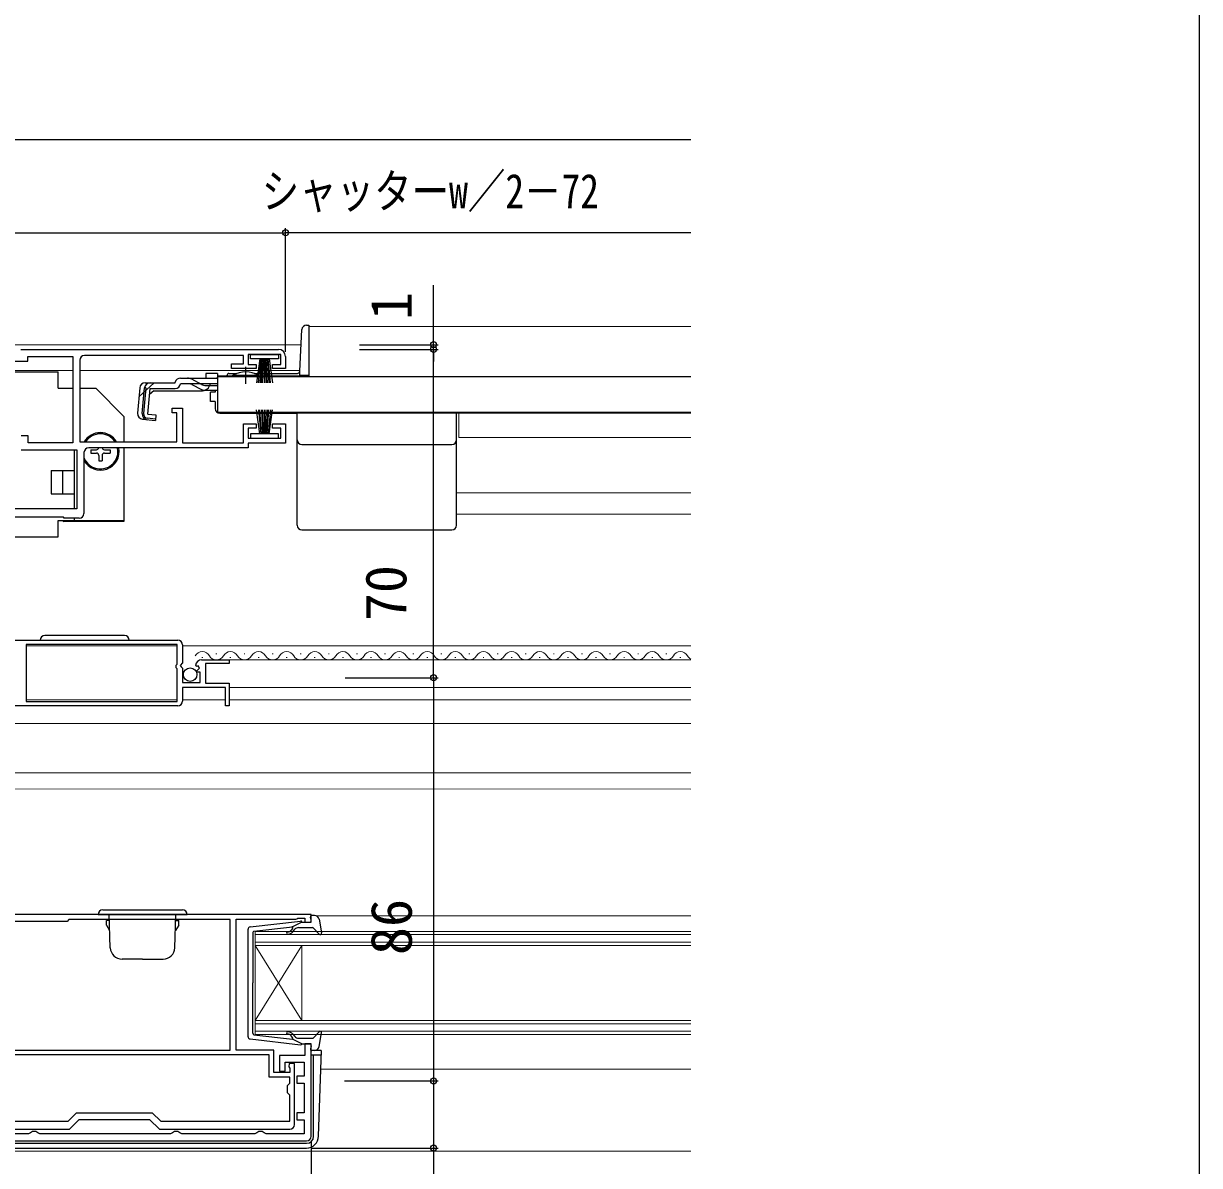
# Model space of a CAD drawing. Units: millimetres, scale not verified. Extents: x -525 to 525, y -783 to 778.
# Drawn here: x 274.1 to 525, y -231.7 to 11.8 of the extents above; entities that cross this region are included whole.
import ezdxf
from ezdxf.enums import TextEntityAlignment as Align

# ---------------------------------------------------------------- set-up
doc = ezdxf.new("R2010")
doc.units = ezdxf.units.MM
doc.header["$LTSCALE"] = 4
for name, color, linetype in [('0-2_YKK_11', 7, 'Continuous'), ('0-5_YKK_13', 4, 'Continuous'), ('0-7_YKK_D', 6, 'Continuous'), ('0-8_YKK_ZWAK', 7, 'Continuous')]:
    doc.layers.add(name, color=color, linetype=linetype)
doc.layers.add('0-4_YKK_12', color=2, linetype='Continuous', lineweight=18)
doc.styles.add('ＭＳ ゴシック', font='')
doc.styles.get('ＭＳ ゴシック').set_extended_font_data('MS Gothic')

msp = doc.modelspace()

# ---------------------------------------------------------------- linework, layer by layer
at = {"layer": '0-2_YKK_11'}
for p, q in [((273.5, -57.7), (328.5, -57.7)), ((287, -79.7), (287, -92.7)), ((257.998, -119.7), (306.998, -119.7)), ((266.501, -226.505), (334.501, -226.505))]:
    msp.add_line(p, q, dxfattribs=at)
for points in [[(267.5, -60.2), (275, -60.2), (275, -59.2), (284.6, -59.2), (284.6, -77.6), (275.1, -77.6), (275.1, -76.1), (273.6, -76.1)], [(286.1, -60), (286.1, -77.4), (306.8, -77.4), (306.8, -71.2), (305.8, -71.2), (305.8, -70.2), (308, -70.2), (308, -77.6), (321, -77.6), (321, -73.6), (323.75, -73.6), (323.75, -74.5), (322, -74.5), (322, -76.6), (329, -76.6), (329, -74.5), (327.25, -74.5), (327.25, -73.6), (330, -73.6), (330, -77.7), (322, -77.7), (322, -78.7), (288, -78.7)], [(330, -59.2), (330, -61.8), (327.25, -61.8), (327.25, -60.9), (329, -60.9), (329, -58.8), (322, -58.8), (322, -60.9), (323.75, -60.9), (323.75, -61.8), (318.5, -61.8), (318.5, -60.8), (321, -60.8), (321, -59), (287.1, -59)], [(273.6, -79.1), (285.5, -79.1), (285.5, -91.7), (230.5, -91.7)], [(286, -93.7), (282.8, -93.7), (282.6, -93.5), (233.288, -93.5), (233.288, -93.7), (230, -93.7)], [(307.998, -120.7), (307.998, -124.531), (307.545, -125.072), (307.698, -125.4), (307.998, -125.7), (307.998, -128.7), (311.798, -128.7), (311.798, -126.5), (311.181, -126.5), (311.074, -126.242), (311.64, -125.676), (311.369, -125.208), (311.05, -125.293), (310.799, -125.082)], [(312.094, -123.9), (317.998, -123.9), (317.998, -124.7), (312.898, -124.7), (312.898, -128.9), (317.998, -128.9), (317.998, -133.7), (317.198, -133.7), (317.198, -129.8), (307.998, -129.8), (307.998, -132.7)], [(306.998, -133.7), (267.298, -133.7), (267.298, -132.9), (268.198, -132.9), (268.198, -131.6), (263.998, -131.6), (263.998, -132.9), (264.898, -132.9), (264.898, -133.7), (258.003, -133.7), (258.003, -131.8), (252.992, -131.583), (253.009, -130.8), (257.803, -130.8)], [(335.501, -178.205), (265.501, -178.205), (265.501, -182.405), (256.101, -182.405), (252.871, -183.27), (253.13, -184.236), (256.233, -183.405), (265.901, -183.405), (265.901, -197.505), (270.201, -197.505), (270.201, -202.805), (268.001, -202.805), (268.001, -200.305), (267.001, -200.305), (267.001, -203.805), (269.101, -203.805), (269.101, -223.005)], [(331.901, -223.005), (331.901, -210.005), (330.751, -210.005), (330.67, -210.695), (330.901, -210.987), (330.901, -211.905), (327.501, -211.905), (327.501, -207.105), (319.501, -207.105), (319.501, -179.205), (332.201, -179.205), (332.425, -179.105), (332.648, -179.005), (334.101, -179.005), (334.101, -179.805), (335.501, -179.805), (335.501, -178.205)], [(335.501, -225.505), (335.501, -205.805), (334.101, -205.805), (334.101, -208.305), (328.701, -208.305), (328.701, -211.605), (329.901, -211.605), (329.901, -209.705), (334.001, -209.705), (334.001, -212.705), (332.401, -212.705), (332.401, -214.205), (334.001, -214.205), (334.001, -220.505), (332.401, -220.505), (332.401, -222.005), (334.001, -222.005), (334.001, -225.005), (325.867, -225.005), (325.434, -224.755), (325.001, -224.505), (324.301, -224.505), (323.868, -224.755), (323.435, -225.005), (307.867, -225.005), (307.434, -224.755), (307.001, -224.505), (306.301, -224.505), (305.868, -224.755), (305.435, -225.005), (277.567, -225.005), (277.134, -224.755), (276.701, -224.505), (276.001, -224.505), (275.568, -224.755), (275.135, -225.005), (267.001, -225.005)], [(270.101, -224.005), (283.901, -224.005), (286.001, -221.905), (301.001, -221.905), (303.101, -224.005), (330.901, -224.005)]]:
    msp.add_lwpolyline(points, dxfattribs=at)
for points in [[(274.695, -132.8), (306.898, -132.8), (306.898, -125.8), (306.698, -125.6), (306.698, -125), (306.898, -124.8), (306.898, -120.6), (274.695, -120.6)], [(270.101, -207.105), (318.201, -207.105), (318.201, -179.305), (283.801, -179.305), (283.401, -179.705), (267.101, -179.705), (267.101, -196.105), (271.201, -196.105), (271.201, -203.805), (270.101, -203.805)], [(326.501, -208.105), (270.101, -208.105), (270.101, -214.205), (270.601, -214.705), (270.601, -216.205), (270.101, -216.705), (270.101, -222.305), (283.621, -222.305), (285.421, -220.505), (301.581, -220.505), (303.381, -222.305), (330.901, -222.305), (330.901, -216.705), (330.401, -216.205), (330.401, -214.705), (330.901, -214.205), (330.901, -212.905), (326.501, -212.905)]]:
    msp.add_lwpolyline(points, close=True, dxfattribs=at)
for centre, radius, start, end in [((328.5, -59.2), 1.5, 0.00001, 89.99999), ((287.1, -60), 1, 90.00001, 179.99999), ((288, -79.7), 1, 90.00001, 179.99999), ((286, -92.7), 1, 270.00001, 359.99999), ((306.998, -120.7), 1, 0.00001, 89.99999), ((312.094, -125.2), 1.3, 89.99998, 174.7841), ((306.998, -132.7), 1, 270.00001, 359.99999), ((330.901, -223.005), 1, 270.00001, 359.99999), ((334.501, -225.505), 1, 270.00001, 359.99999)]:
    msp.add_arc(centre, radius, start, end, dxfattribs=at)
at = {"layer": '0-4_YKK_12'}
for p, q in [((335, -52.803), (416.5, -52.803)), ((335, -52.803), (335, -63.303)), ((333.32, -56.699), (182.68, -56.699)), ((332.499, -56.703), (183.501, -56.703)), ((284.6, -62.199), (231.4, -62.199)), ((333.032, -62.199), (286.1, -62.199)), ((316, -62.203), (297.1, -62.203)), ((321, -62.203), (318.5, -62.203)), ((332.5, -62.203), (322, -62.203)), ((315.5, -63.303), (318.75, -63.303)), ((324.25, -63.303), (335, -63.303)), ((317, -71.103), (317, -71.303)), ((317, -71.303), (416.5, -71.303)), ((416.5, -71.303), (317, -71.303)), ((367, -76.503), (367, -71.303)), ((367, -76.503), (416.5, -76.503)), ((366.5, -88.303), (416.5, -88.303)), ((366.5, -92.803), (416.5, -92.803)), ((274.695, -120.9), (306.898, -120.9)), ((307.998, -120.9), (416.5, -120.9)), ((315.145, -122.64), (315.345, -122.64)), ((321.145, -122.64), (321.345, -122.64)), ((327.145, -122.64), (327.345, -122.64)), ((333.145, -122.639), (333.345, -122.639)), ((339.145, -122.639), (339.345, -122.639)), ((345.145, -122.639), (345.345, -122.639)), ((351.145, -122.639), (351.345, -122.639)), ((357.145, -122.639), (357.345, -122.639)), ((363.145, -122.639), (363.345, -122.639)), ((369.145, -122.639), (369.345, -122.639)), ((375.145, -122.639), (375.345, -122.639)), ((381.145, -122.639), (381.345, -122.639)), ((387.145, -122.638), (387.345, -122.638)), ((393.145, -122.638), (393.345, -122.638)), ((399.145, -122.638), (399.345, -122.638)), ((405.144, -122.638), (405.344, -122.638)), ((411.144, -122.638), (411.344, -122.638)), ((312.093, -123.9), (416.5, -123.9)), ((312.145, -123.4), (312.345, -123.4)), ((318.145, -123.4), (318.345, -123.4)), ((324.145, -123.4), (324.345, -123.4)), ((330.145, -123.4), (330.345, -123.4)), ((336.145, -123.399), (336.345, -123.399)), ((342.145, -123.399), (342.345, -123.399)), ((348.145, -123.399), (348.345, -123.399)), ((354.145, -123.399), (354.345, -123.399)), ((360.145, -123.399), (360.345, -123.399)), ((366.145, -123.399), (366.345, -123.399)), ((372.145, -123.399), (372.345, -123.399)), ((378.145, -123.399), (378.345, -123.399)), ((384.145, -123.399), (384.345, -123.399)), ((390.145, -123.398), (390.345, -123.398)), ((396.145, -123.398), (396.345, -123.398)), ((402.145, -123.398), (402.345, -123.398)), ((408.144, -123.398), (408.344, -123.398)), ((414.144, -123.398), (414.344, -123.398)), ((317.998, -129.8), (416.5, -129.8)), ((274.695, -132.4), (306.898, -132.4)), ((307.998, -132.4), (317.198, -132.4)), ((317.998, -132.4), (416.5, -132.4)), ((416.5, -137.502), (99.5, -137.502)), ((416.5, -148.001), (99.5, -148.001)), ((416.5, -151.449), (99.5, -151.392)), ((336.589, -178.502), (416.5, -178.502)), ((416.5, -182.502), (323.495, -182.505)), ((416.5, -181.802), (323.501, -181.805)), ((323.501, -181.805), (323.501, -203.805)), ((416.5, -184.101), (323.501, -184.104)), ((416.5, -184.801), (323.501, -184.804)), ((323.501, -184.804), (333.496, -200.805)), ((323.501, -200.804), (333.496, -184.805)), ((333.496, -184.805), (333.496, -200.805)), ((416.5, -200.801), (323.501, -200.804)), ((416.5, -201.501), (323.501, -201.504)), ((416.5, -203.102), (323.501, -203.105)), ((416.5, -203.802), (323.501, -203.805)), ((307.528, -208.102), (321.528, -208.102)), ((416.5, -211.201), (337.501, -211.201)), ((416.5, -228.701), (99.5, -228.701))]:
    msp.add_line(p, q, dxfattribs=at)
for centre, start, end in [((312.245, -123.858), 29.19937, 150.80063), ((318.245, -123.858), 29.19937, 150.80063), ((324.245, -123.858), 29.19937, 150.80063), ((330.245, -123.858), 29.19937, 150.80063), ((336.245, -123.858), 29.19937, 150.80063), ((342.245, -123.858), 29.19937, 150.80063), ((348.245, -123.858), 29.20207, 150.80063), ((354.245, -123.857), 29.19937, 150.80063), ((360.245, -123.857), 29.19937, 150.80063), ((366.245, -123.857), 29.19937, 150.80063), ((372.245, -123.857), 29.19937, 150.80063), ((378.245, -123.857), 29.1923, 150.80063), ((384.245, -123.857), 29.19937, 150.80063), ((390.245, -123.857), 29.19937, 150.80063), ((396.245, -123.857), 29.19937, 150.80063), ((402.245, -123.857), 29.19937, 150.80063), ((408.244, -123.856), 29.20207, 150.80063), ((414.244, -123.856), 29.19937, 150.80063), ((315.245, -122.182), 209.19064, 330.80936), ((321.245, -122.182), 209.19064, 330.80936), ((327.245, -122.182), 209.19064, 330.80936), ((333.245, -122.181), 209.19064, 330.80936), ((339.245, -122.181), 209.19064, 330.80936), ((345.245, -122.181), 209.19064, 330.80936), ((351.245, -122.181), 209.1923, 330.80936), ((357.245, -122.181), 209.19064, 330.80936), ((363.245, -122.181), 209.19064, 330.80936), ((369.245, -122.181), 209.19064, 330.80936), ((375.245, -122.181), 209.19064, 330.80936), ((381.245, -122.181), 209.20207, 330.80936), ((387.245, -122.18), 209.19064, 330.80936), ((393.245, -122.18), 209.19064, 330.80936), ((399.245, -122.18), 209.19064, 330.80936), ((405.244, -122.18), 209.19064, 330.80936), ((411.244, -122.18), 209.1923, 330.80936), ((417.244, -122.18), 209.19064, 244.32941)]:
    msp.add_arc(centre, 1.718, start, end, dxfattribs=at)
at = {"layer": '0-5_YKK_13'}
for p, q in [((416.5, -12.999), (99.5, -12.999)), ((334.489, -52.503), (335, -52.503)), ((335, -52.503), (335, -63.303)), ((333.025, -62.329), (333.49, -53.451)), ((324.5, -59.7), (323.8, -64.8)), ((324.2, -64.8), (324.7, -59.7)), ((324.9, -59.7), (324.55, -64.8)), ((324.85, -64.8), (325.1, -59.7)), ((325.3, -59.7), (325.1, -64.8)), ((325.5, -59.7), (325.5, -64.8)), ((325.7, -59.7), (325.9, -64.8)), ((326.15, -64.8), (325.9, -59.7)), ((326.1, -59.7), (326.45, -64.8)), ((326.8, -64.8), (326.3, -59.7)), ((326.5, -59.7), (327.2, -64.8)), ((234.501, -62.489), (281.501, -62.489)), ((281.501, -65.989), (281.501, -62.489)), ((321.5, -65.02), (321.5, -61.397)), ((333, -62.474), (333, -63.228)), ((301.975, -64.82), (298.714, -67.809)), ((300.075, -64.82), (306.432, -64.82)), ((306.432, -64.82), (306.462, -64.709)), ((309.13, -65.02), (307.615, -65.02)), ((307.621, -63.82), (309.067, -63.82)), ((309.067, -63.82), (315.5, -63.82)), ((315.5, -65.02), (309.13, -65.02)), ((309.984, -65.211), (312.095, -66.208)), ((312.052, -65.172), (310.026, -64.065)), ((315.5, -62.82), (315.5, -63.82)), ((315.5, -63.503), (416.5, -63.503)), ((315.5, -63.82), (315.5, -63.59)), ((317.492, -63.303), (318.75, -63.303)), ((317.935, -62.803), (319.616, -62.803)), ((318.75, -63.5), (318.75, -63.167)), ((318.75, -63.167), (324.25, -63.167)), ((318.75, -63.5), (324.25, -63.5)), ((323.384, -62.803), (332.526, -62.803)), ((324.25, -63.5), (324.25, -63.167)), ((324.25, -63.303), (333, -63.303)), ((335, -63.228), (333, -63.228)), ((335, -63.303), (333, -63.303)), ((281.501, -65.989), (284.6, -65.989)), ((286.1, -65.989), (289.501, -65.989)), ((298.879, -65.915), (298.409, -71.288)), ((299.445, -71.378), (299.923, -65.915)), ((300.201, -65.905), (299.722, -71.38)), ((300.201, -65.905), (299.912, -65.876)), ((300.641, -71.483), (301.118, -66.02)), ((301.896, -66.52), (301.003, -67.338)), ((301.118, -66.02), (306.432, -66.02)), ((301.896, -66.52), (312.1, -66.52)), ((312.948, -66.399), (315.5, -66.399)), ((313.011, -65.416), (315.5, -65.416)), ((315, -66.803), (314, -66.803)), ((314, -68.803), (314, -66.803)), ((315, -66.399), (315, -66.803)), ((315, -68.803), (314, -68.803)), ((315, -68.803), (315, -70.303)), ((299.5, -72.588), (302.23, -72.826)), ((302.255, -72.538), (300.537, -72.364)), ((300.641, -71.483), (302.334, -71.631)), ((302.334, -71.631), (302.23, -72.826)), ((316, -71.303), (332.5, -71.303)), ((317, -71.103), (317, -71.303)), ((324.5, -75.7), (323.8, -70.6)), ((324.2, -70.6), (324.7, -75.7)), ((324.9, -75.7), (324.55, -70.6)), ((324.85, -70.6), (325.1, -75.7)), ((325.3, -75.7), (325.1, -70.6)), ((325.5, -75.7), (325.5, -70.6)), ((325.7, -75.7), (325.9, -70.6)), ((326.15, -70.6), (325.9, -75.7)), ((326.1, -75.7), (326.45, -70.6)), ((326.8, -70.6), (326.3, -75.7)), ((326.5, -75.7), (327.2, -70.6)), ((332.5, -95.203), (332.5, -71.303)), ((366.5, -95.203), (366.5, -71.303)), ((290.151, -77.387), (290.851, -77.387)), ((290.151, -77.387), (290.151, -77.4)), ((290.851, -77.387), (290.851, -77.4)), ((285.001, -91.7), (285.001, -79.1)), ((288.451, -79.087), (288.451, -79.787)), ((288.451, -79.087), (289.651, -79.087)), ((288.451, -79.787), (289.651, -79.787)), ((290.151, -80.287), (290.151, -81.487)), ((290.851, -80.287), (290.851, -81.487)), ((291.351, -79.087), (292.551, -79.087)), ((291.351, -79.787), (292.551, -79.787)), ((292.551, -79.087), (292.551, -79.787)), ((295.501, -78.7), (295.501, -94.406)), ((333.5, -77.96), (365.5, -77.96)), ((290.151, -81.487), (290.851, -81.487)), ((280.001, -83.488), (285.001, -83.488)), ((282.501, -88.488), (282.501, -83.488)), ((281.501, -94.188), (295.501, -94.188)), ((281.501, -97.688), (281.501, -94.188)), ((282.501, -94.206), (282.501, -94.188)), ((295.501, -94.406), (282.701, -94.406)), ((285.001, -94.188), (285.001, -93.7)), ((264.541, -97.688), (281.501, -97.688)), ((333.5, -96.203), (365.5, -96.203)), ((295.648, -118.7), (278.648, -118.7)), ((291.001, -177.205), (308.001, -177.205)), ((290.001, -178.205), (309.001, -178.205)), ((292.383, -179.505), (291.801, -179.505)), ((291.801, -180.503), (291.801, -179.505)), ((291.801, -180.503), (292.451, -181.629)), ((292.62, -185.292), (292.372, -178.205)), ((306.382, -185.292), (306.629, -178.205)), ((307.201, -180.503), (306.551, -181.629)), ((306.619, -179.505), (307.201, -179.505)), ((307.201, -180.503), (307.201, -179.505)), ((322.44, -180.853), (333.181, -179.607)), ((333.498, -179.805), (331.498, -180.818)), ((333.498, -179.805), (335.198, -179.805)), ((335.487, -179.424), (335.309, -178.785)), ((336.166, -178.405), (335.598, -178.405)), ((337.15, -179.222), (337.693, -182.15)), ((321.998, -204.259), (321.998, -181.35)), ((322.998, -182.072), (322.998, -192.805)), ((323.263, -181.774), (331.498, -180.818)), ((331.511, -181.164), (331.19, -181.548)), ((331.573, -181.869), (331.998, -181.362)), ((332.764, -181.005), (335.765, -181.005)), ((335.987, -181.103), (337.176, -182.407)), ((299.501, -187.705), (295.118, -187.705)), ((299.501, -187.705), (303.883, -187.705)), ((322.998, -203.538), (322.998, -192.805)), ((335.987, -204.507), (337.176, -203.203)), ((322.44, -204.756), (333.181, -206.003)), ((323.263, -203.836), (331.498, -204.791)), ((331.511, -204.445), (331.19, -204.062)), ((333.498, -205.805), (331.498, -204.791)), ((331.573, -203.741), (331.998, -204.248)), ((332.764, -204.605), (335.765, -204.605)), ((337.15, -206.387), (337.693, -203.46)), ((333.498, -205.805), (335.198, -205.805)), ((335.487, -206.185), (335.309, -206.824)), ((337.629, -207.211), (335.5, -207.211)), ((335.5, -208.109), (337.609, -208.109)), ((336.166, -207.205), (335.598, -207.205)), ((336.002, -225.505), (336.002, -208.109)), ((337.002, -225.502), (337.641, -207.211)), ((266.502, -227.005), (334.502, -227.005)), ((266.502, -228.005), (334.5, -228.005))]:
    msp.add_line(p, q, dxfattribs=at)
for points in [[(328.5, -58.8), (328.5, -59.7), (322.5, -59.7), (322.5, -58.8)], [(328.5, -76.6), (328.5, -75.7), (322.5, -75.7), (322.5, -76.6)]]:
    msp.add_lwpolyline(points, close=True, dxfattribs=at)
for points in [[(315.5, -62.82), (313, -62.82), (313, -63.82)], [(315.5, -63.503), (315.5, -71.103), (416.5, -71.103)], [(289.501, -65.989), (295.501, -71.989), (295.501, -77.4)], [(280.001, -83.488), (280.001, -88.488), (285.001, -88.488)]]:
    msp.add_lwpolyline(points, dxfattribs=at)
msp.add_circle((309.648, -127.05), 1.45, dxfattribs=at)
for centre, radius, start, end in [((334.489, -53.503), 1, 90, 177), ((321.5, -68.5), 6, 62.72039, 117.27961), ((332.526, -62.303), 0.5, 270, 357), ((300.075, -66.02), 1.2, 90, 175), ((301.118, -66.02), 1.2, 90, 175), ((306.432, -64.82), 1.2, 270, 350.40593), ((307.621, -65.02), 1.2, 90, 165), ((309.067, -65.82), 2, 61.34821, 90), ((309.13, -67.02), 2, 64.72727, 90), ((313.011, -63.416), 2, 241.34821, 270), ((312.1, -64.62), 1.9, 291.09634, 347.8468), ((317.992, -63.3), 0.5, 96.63395, 180.38363), ((312.948, -64.399), 2, 244.72727, 270), ((312.1, -64.62), 1.9, 270, 291.09634), ((299.605, -71.392), 1.2, 175, 265), ((300.641, -71.483), 1.2, 175, 265), ((300.629, -71.459), 0.91, 175, 264.23615), ((316, -70.303), 1, 180, 270), ((290.501, -79.437), 4, 30.62002, 149.37998), ((290.501, -79.437), 3.75, 32.90846, 147.09154), ((333.5, -76.96), 1, 180, 270), ((365.5, -76.96), 1, 270, 0), ((290.501, -79.437), 3.75, 201.00876, 11.34006), ((290.501, -79.437), 4, 208.93368, 10.62278), ((289.651, -78.587), 0.5, 270, 346.9817), ((289.651, -80.287), 0.5, 0, 90), ((291.351, -80.287), 0.5, 90, 180), ((291.351, -78.587), 0.5, 193.0183, 270), ((282.701, -94.206), 0.2, 180, 270), ((333.5, -95.203), 1, 180, 270), ((365.5, -95.203), 1, 270, 0), ((278.648, -119.7), 1, 90, 180), ((295.648, -119.7), 1, 0, 90), ((291.001, -178.205), 1, 90, 180), ((308.001, -178.205), 1, 0, 90), ((333.215, -179.905), 0.3, 19.47122, 96.62089), ((335.198, -179.505), 0.3, 270, 15.56536), ((335.598, -178.705), 0.3, 90, 195.56536), ((336.166, -179.405), 1, 10.51214, 90), ((322.498, -181.35), 0.5, 96.62089, 180), ((323.298, -182.072), 0.3, 96.62089, 180), ((330.424, -182.155), 0.25, 90, 270), ((330.424, -180.905), 1, 270, 319.99999), ((330.424, -180.905), 1.5, 270, 319.99999), ((331.358, -181.036), 0.2, 319.99999, 96.62089), ((332.764, -182.005), 1, 90, 139.99999), ((335.765, -181.305), 0.3, 42.35531, 90), ((337.398, -182.205), 0.3, 222.35531, 10.51214), ((295.118, -185.205), 2.5, 182, 270), ((303.883, -185.205), 2.5, 270, 358), ((330.424, -203.455), 0.25, 90, 270), ((330.424, -204.705), 1.5, 40.00001, 90), ((337.398, -203.405), 0.3, 349.48786, 137.64469), ((322.498, -204.259), 0.5, 180, 263.37911), ((323.298, -203.538), 0.3, 180, 263.37911), ((330.424, -204.705), 1, 40.00001, 90), ((331.358, -204.574), 0.2, 263.37911, 40.00001), ((332.764, -203.605), 1, 220.00001, 270), ((335.765, -204.305), 0.3, 270, 317.64469), ((333.215, -205.705), 0.3, 263.37911, 340.52878), ((335.198, -206.105), 0.3, 344.43464, 90), ((335.598, -206.905), 0.3, 164.43464, 270), ((336.166, -206.205), 1, 270, 349.48786), ((334.502, -225.505), 1.5, 270, 0), ((334.502, -225.505), 2.5, 270, 0)]:
    msp.add_arc(centre, radius, start, end, dxfattribs=at)
at = {"layer": '0-7_YKK_D'}
for p, q in [((330, -58.2), (330, -31.803)), ((330, -58.2), (330, -31.803)), ((186, -32.803), (330, -32.803)), ((416.5, -32.803), (330, -32.803)), ((361.579, -56.697), (361.579, -43.984)), ((345.811, -56.697), (362.579, -56.697)), ((345.811, -57.7), (362.579, -57.7)), ((361.579, -57.7), (361.579, -56.697)), ((361.579, -57.7), (361.579, -60.25)), ((361.579, -127.699), (361.579, -57.7)), ((342.691, -127.699), (362.579, -127.699)), ((345.811, -127.699), (362.579, -127.699)), ((361.579, -127.699), (361.579, -213.699)), ((342.601, -213.699), (362.579, -213.699)), ((335.501, -226.505), (335.501, -249.701)), ((335.502, -228.005), (362.579, -228.005))]:
    msp.add_line(p, q, dxfattribs=at)
msp.add_lwpolyline([(361.579, -213.699), (361.579, -228.005), (361.579, -261.555)], dxfattribs=at)
for centre in [(330, -32.803), (330, -32.803), (361.579, -56.697), (361.579, -57.7), (361.579, -57.7), (361.579, -127.699), (361.579, -127.699), (361.579, -213.699), (361.579, -213.699), (361.579, -228.005)]:
    msp.add_circle(centre, 0.637, dxfattribs=at)
at = {"layer": '0-8_YKK_ZWAK'}
msp.add_lwpolyline([(-525, -782.7), (525, -782.7), (525, 747.3)], dxfattribs=at)

# ---------------------------------------------------------------- texts
at = {"layer": '0-7_YKK_D', "style": 'ＭＳ ゴシック', "width": 0.8}
msp.add_text('シャッターw／2－72', height=7.331, dxfattribs=at).set_placement((324.909, -29.781), align=Align.BOTTOM_LEFT)
at = {"layer": '0-7_YKK_D', "style": 'ＭＳ ゴシック'}
for s, p in [('1', (359.579, -51.438)), ('70', (358.428, -115.652)), ('86', (359.579, -186.858))]:
    msp.add_text(s, height=8.798, rotation=90, dxfattribs=at).set_placement(p, align=Align.BOTTOM_LEFT)

doc.saveas('drawing.dxf')
